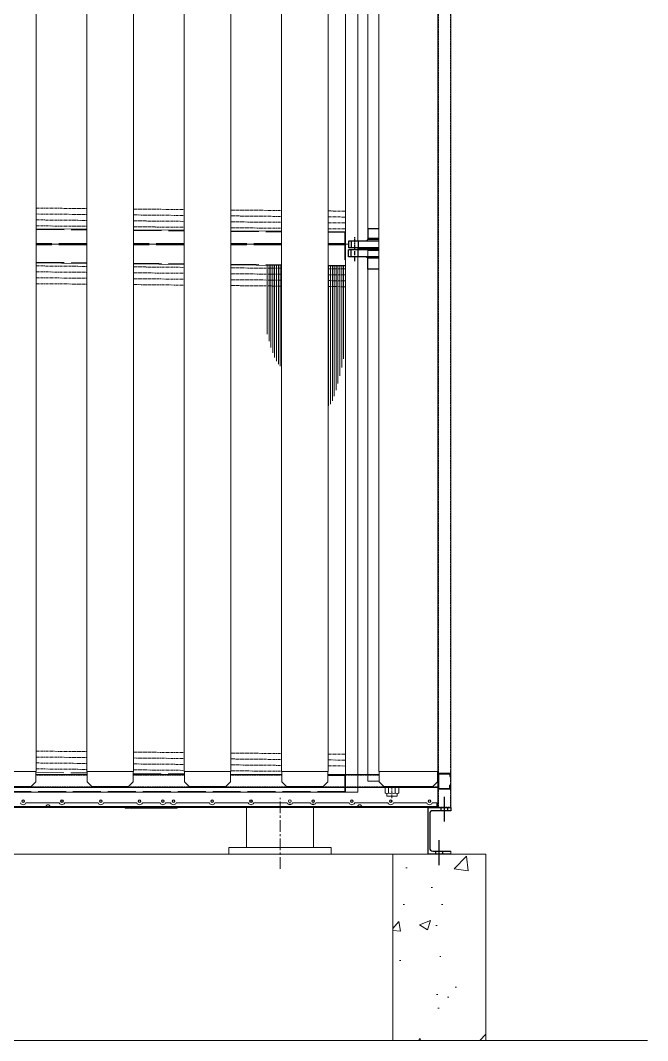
# Model space of a CAD drawing. Header units: millimetres. Extents: x -664124 to 30784, y -141094 to 22397.
# Drawn here: x 6533 to 8553, y 8437 to 11721 of the extents above; entities that cross this region are included whole.
import ezdxf

# ---------------------------------------------------------------- set-up
doc = ezdxf.new("R2010")
doc.units = ezdxf.units.MM
for name, pattern in [('CENTER', [2, 1.25, -0.25, 0.25, -0.25]), ('CENTERX2', [4, 2.5, -0.5, 0.5, -0.5]), ('DASHED', [15, 12, -3]), ('HIDDEN', [0.375, 0.25, -0.125]), ('HIDDENX2', [0.75, 0.5, -0.25])]:
    doc.linetypes.add(name, pattern=pattern)
for name, color, linetype in [('center', 1, 'CENTER'), ('HIDD', 2, 'HIDDENX2'), ('냉각탑_기초', 23, 'Continuous')]:
    doc.layers.add(name, color=color, linetype=linetype)

# ---------------------------------------------------------------- blocks, each defined once
blk = doc.blocks.new('435')
for p, q in [((-131382, 21088.8), (-131342, 21088.8)), ((-131382, 21088.8), (-131382, 21078.8)), ((-131380, 21086.8), (-131344, 21086.8)), ((-131380, 21086.8), (-131380, 21078.8)), ((-131344, 21086.8), (-131344, 21040.8)), ((-131342, 21088.8), (-131342, 21038.8)), ((-131342, 21088.8), (-131342, 21038.8)), ((-131380, 21078.8), (-131382, 21078.8)), ((-131382, 21038.8), (-131382, 21050.8)), ((-131382, 21050.8), (-131380, 21050.8)), ((-131342, 21038.8), (-131382, 21038.8)), ((-131380, 21040.8), (-131380, 21050.8)), ((-131344, 21040.8), (-131380, 21040.8))]:
    blk.add_line(p, q)
blk = doc.blocks.new('3')
at = {"lineweight": 20}
for p, q in [((6583.4, 9302.6), (6583.4, 12743.6)), ((6747.1, 9302.6), (6747.1, 12743.6)), ((6897.1, 9302.6), (6897.1, 12743.6)), ((7060.7, 9302.6), (7060.7, 12743.6)), ((7210.7, 9302.6), (7210.7, 12743.6)), ((7374.4, 9302.6), (7374.4, 12743.6)), ((7524.4, 9302.6), (7524.4, 12743.6)), ((7688, 9302.6), (7688, 12743.6)), ((7877.8, 9302.6), (7877.8, 12743.6)), ((6433.4, 9302.6), (6583.4, 9302.6)), ((6582.4, 9302.6), (6582.4, 9269.6)), ((6747.1, 9302.6), (6897.1, 9302.6)), ((6748.1, 9302.6), (6748.1, 9269.6)), ((6896.1, 9302.6), (6896.1, 9269.6)), ((7060.7, 9302.6), (7210.7, 9302.6)), ((7061.7, 9302.6), (7061.7, 9269.6)), ((7209.7, 9302.6), (7209.7, 9269.6)), ((7374.4, 9302.6), (7524.4, 9302.6)), ((7375.4, 9302.6), (7375.4, 9269.6)), ((7523.4, 9302.6), (7523.4, 9269.6)), ((7688, 9302.6), (7877.8, 9302.6)), ((7689, 9302.6), (7689, 9269.6)), ((7876.8, 9302.6), (7876.8, 9269.6)), ((6582.4, 9269.6), (6567.4, 9254.6)), ((6748.1, 9269.6), (6763.1, 9254.6)), ((6896.1, 9269.6), (6881.1, 9254.6)), ((7061.7, 9269.6), (7076.7, 9254.6)), ((7209.7, 9269.6), (7194.7, 9254.6)), ((7375.4, 9269.6), (7390.4, 9254.6)), ((7523.4, 9269.6), (7508.4, 9254.6)), ((7689, 9269.6), (7704, 9254.6)), ((7876.8, 9269.6), (7861.8, 9254.6)), ((6449.4, 9254.6), (6567.4, 9254.6)), ((6763.1, 9254.6), (6881.1, 9254.6)), ((7076.7, 9254.6), (7194.7, 9254.6)), ((7390.4, 9254.6), (7508.4, 9254.6)), ((7704, 9254.6), (7861.8, 9254.6))]:
    blk.add_line(p, q, dxfattribs=at)
at = {"lineweight": 20, "ltscale": 7.5}
for p, q in [((7579.8, 12748.6), (7579.8, 9238)), ((7619.8, 12748.6), (7619.8, 11010.3)), ((7652, 12728.6), (7652, 11020.3)), ((6583.4, 11050.1), (6747.1, 11048.5)), ((6897.1, 11047), (7060.7, 11045.4)), ((7210.7, 11043.9), (7374.4, 11042.3)), ((7524.4, 11040.8), (7579.8, 11040.3)), ((7652, 11020.3), (7688, 11020.3)), ((6747.1, 11000.3), (6583.4, 11000.3)), ((6747.1, 11000.3), (6583.4, 11000.3)), ((7060.7, 11000.3), (6897.1, 11000.3)), ((7374.4, 11000.3), (7210.7, 11000.3)), ((7374.4, 11000.3), (7210.7, 11000.3)), ((7589.8, 11000.3), (7524.4, 11000.3)), ((7589.8, 11000.3), (7524.4, 11000.3)), ((7619.8, 10988.3), (7619.8, 10982.3)), ((7652, 10980.3), (7652, 9272)), ((7652, 10980.3), (7688, 10980.3)), ((6583.4, 10940.1), (6747.1, 10938.5)), ((7619.8, 10960.3), (7619.8, 9236)), ((6897.1, 10937), (7060.7, 10935.4)), ((7210.7, 10933.9), (7374.4, 10932.3)), ((7524.4, 10930.8), (7579.8, 10930.3)), ((7652, 9272), (7689, 9272)), ((7619.8, 9236), (4619.8, 9236)), ((7708.2, 9233.6), (7708.2, 9251.6)), ((7713.7, 9232.5), (7713.7, 9223.1)), ((7719.1, 9233.6), (7719.1, 9251.6)), ((7740.6, 9233.6), (7740.6, 9251.6)), ((7746, 9232.5), (7746, 9223.1)), ((7751.4, 9233.6), (7751.4, 9251.6)), ((7746, 9223.1), (7713.7, 9223.1))]:
    blk.add_line(p, q, dxfattribs=at)
at = {"color": 7, "lineweight": 20}
for p, q in [((7877.8, 9691.4), (7877.8, 12613.6)), ((4397.4, 9186.6), (7842.2, 9186.6)), ((7261.1, 9186.6), (7261.1, 9058.6)), ((7477.4, 9186.6), (7477.4, 9058.6)), ((7204.2, 9058.6), (7534.2, 9058.6)), ((7204.2, 9036.6), (7204.2, 9058.6)), ((7204.2, 9036.6), (7534.2, 9036.6)), ((7507.4, 9036.6), (7291.1, 9036.6)), ((7534.2, 9036.6), (7534.2, 9058.6))]:
    blk.add_line(p, q, dxfattribs=at)
at = {"color": 1, "linetype": 'CENTER', "lineweight": 20, "ltscale": 7.5}
for p, q in [((6583.4, 11116.8), (6747.1, 11115.2)), ((6897.1, 11113.7), (7060.7, 11112.1)), ((7210.7, 11110.6), (7374.4, 11109)), ((7524.4, 11107.5), (7580.5, 11107)), ((6583.4, 11097.8), (6747.1, 11096.1)), ((6583.4, 11078.7), (6747.1, 11077.1)), ((6897.1, 11094.7), (7060.7, 11093)), ((6897.1, 11075.6), (7060.7, 11074)), ((7210.7, 11091.6), (7374.4, 11089.9)), ((7210.7, 11072.5), (7374.4, 11070.9)), ((7524.4, 11088.5), (7580.3, 11087.9)), ((7524.4, 11069.4), (7580.1, 11068.9)), ((6583.4, 11059.6), (6747.1, 11058)), ((6897.1, 11056.6), (7060.7, 11054.9)), ((7210.7, 11053.5), (7374.4, 11051.8)), ((7524.4, 11050.4), (7579.9, 11049.8)), ((6583.4, 10930.6), (6747.1, 10929)), ((6583.4, 10911.5), (6747.1, 10909.9)), ((6897.1, 10927.5), (7060.7, 10925.9)), ((6897.1, 10908.5), (7060.7, 10906.8)), ((7210.7, 10924.4), (7374.4, 10922.8)), ((7210.7, 10905.4), (7374.4, 10903.7)), ((7524.4, 10921.3), (7579.7, 10920.8)), ((6583.4, 10892.5), (6747.1, 10890.9)), ((6583.4, 10873.4), (6747.1, 10871.8)), ((6897.1, 10889.4), (7060.7, 10887.8)), ((7210.7, 10886.3), (7374.4, 10884.7)), ((7524.4, 10902.3), (7579.5, 10901.7)), ((7524.4, 10883.2), (7579.3, 10882.7)), ((6897.1, 10870.4), (7060.7, 10868.7)), ((7210.7, 10867.3), (7374.4, 10865.6)), ((7524.4, 10864.2), (7579.1, 10863.6)), ((6583.4, 9368.5), (6747.1, 9366.9)), ((6897.1, 9365.4), (7060.7, 9363.8)), ((7210.7, 9362.3), (7374.4, 9360.7)), ((6583.4, 9349.5), (6747.1, 9347.8)), ((6583.4, 9330.4), (6747.1, 9328.8)), ((6897.1, 9346.4), (7060.7, 9344.7)), ((7210.7, 9343.3), (7374.4, 9341.6)), ((7524.4, 9359.2), (7580.5, 9358.7)), ((7524.4, 9340.2), (7580.3, 9339.6)), ((6583.4, 9311.3), (6747.1, 9309.7)), ((6897.1, 9327.3), (7060.7, 9325.7)), ((6897.1, 9308.3), (7060.7, 9306.6)), ((7210.7, 9324.2), (7374.4, 9322.6)), ((7210.7, 9305.2), (7374.4, 9303.5)), ((7524.4, 9321.1), (7580.1, 9320.6)), ((7729.8, 9217.3), (7729.8, 9251.6))]:
    blk.add_line(p, q, dxfattribs=at)
at = {"color": 6, "linetype": 'DASHED', "lineweight": 20, "ltscale": 7.5}
for p, q in [((6583.4, 11048.1), (6747.1, 11046.5)), ((6897.1, 11045), (7060.7, 11043.4)), ((7210.7, 11041.9), (7374.4, 11040.3)), ((7524.4, 11038.8), (7579.8, 11038.3)), ((7577.8, 11040.3), (7577.8, 10930.3)), ((6747.1, 11002.3), (6583.4, 11002.3)), ((6747.1, 10998.3), (6583.4, 10998.3)), ((7060.7, 11002.3), (6897.1, 11002.3)), ((7060.7, 10998.3), (6897.1, 10998.3)), ((7374.4, 11002.3), (7210.7, 11002.3)), ((7374.4, 10998.3), (7210.7, 10998.3)), ((7579.8, 11002.3), (7524.4, 11002.3)), ((7579.8, 10998.3), (7524.4, 10998.3)), ((6583.4, 10942.1), (6747.1, 10940.5)), ((6897.1, 10939), (7060.7, 10937.4)), ((7210.7, 10935.9), (7374.4, 10934.3)), ((7524.4, 10932.8), (7579.8, 10932.3)), ((6582.4, 9299.8), (6748.1, 9298.2)), ((6896.1, 9296.7), (7061.7, 9295.1)), ((7209.7, 9293.6), (7375.4, 9292)), ((7523.4, 9290.5), (7579.8, 9290)), ((7577.8, 9292), (7577.8, 9238)), ((7579.8, 9238), (4657.8, 9238))]:
    blk.add_line(p, q, dxfattribs=at)
at = {"color": 0, "ltscale": 30}
for p, q in [((7688, 11050.3), (7651.8, 11050.3)), ((7651.8, 11050.3), (7651.8, 11015.3)), ((7688, 11010.3), (7589.8, 11010.3)), ((7589.8, 11010.3), (7589.8, 10988.3)), ((7598.3, 11010.3), (7598.3, 10988.3)), ((7621.3, 11010.3), (7621.3, 10988.3)), ((7651.8, 11015.3), (7646.5, 11010.3)), ((7688, 11015.3), (7651.8, 11015.3)), ((7688, 10988.3), (7589.8, 10988.3)), ((7688, 10982.3), (7589.8, 10982.3)), ((7589.8, 10960.3), (7589.8, 10982.3)), ((7598.3, 10960.3), (7598.3, 10982.3)), ((7621.3, 10960.3), (7621.3, 10982.3)), ((7622.4, 10982.3), (7622.4, 10988.3)), ((7688, 10985.3), (7622.4, 10985.3)), ((7688, 10960.3), (7589.8, 10960.3)), ((7651.8, 10955.3), (7646.5, 10960.3)), ((7688, 10955.3), (7651.8, 10955.3)), ((7651.8, 10920.3), (7651.8, 10955.3)), ((7688, 10920.3), (7651.8, 10920.3))]:
    blk.add_line(p, q, dxfattribs=at)
at = {"color": 1, "linetype": 'CENTER', "ltscale": 10}
blk.add_line((7609.8, 10946), (7609.8, 11024.6), dxfattribs=at)
at = {"color": 5, "lineweight": 20, "ltscale": 7.5}
for p, q in [((7327.8, 10933.4), (7327.8, 10710.7)), ((7333.8, 10933.3), (7333.8, 10688.5)), ((7339.8, 10933.2), (7339.8, 10668.4)), ((7345.8, 10933.2), (7345.8, 10650.7)), ((7351.8, 10933.1), (7351.8, 10635.7)), ((7357.8, 10933), (7357.8, 10623.5)), ((7363.8, 10932.9), (7363.8, 10614.2)), ((7369.8, 10932.9), (7369.8, 10607.9)), ((7525.8, 10931), (7525.8, 10480.5)), ((7531.8, 10930.9), (7531.8, 10485.7)), ((7537.8, 10930.8), (7537.8, 10496.3)), ((7543.8, 10930.7), (7543.8, 10511.4)), ((7549.8, 10930.7), (7549.8, 10530.2)), ((7555.8, 10930.6), (7555.8, 10552.1)), ((7561.8, 10930.5), (7561.8, 10576.6)), ((7567.8, 10930.4), (7567.8, 10603.1)), ((7573.8, 10930.4), (7573.8, 10631.3))]:
    blk.add_line(p, q, dxfattribs=at)
at = {"color": 7, "lineweight": 20, "ltscale": 0.2055}
blk.add_line((7877.8, 9190), (7877.8, 9683.2), dxfattribs=at)
at = {"color": 7, "lineweight": 20, "ltscale": 0.201042}
blk.add_line((7919.8, 9188.3), (7919.8, 9670.8), dxfattribs=at)
at = {"color": 7, "lineweight": 20, "ltscale": 0.044866}
for p, q in [((7919.8, 9499.9), (7919.8, 9392.3)), ((7919.8, 9374.9), (7919.8, 9267.3))]:
    blk.add_line(p, q, dxfattribs=at)
at = {"color": 7, "lineweight": 20, "ltscale": 0.003608}
for p, q in [((7919.8, 9392.3), (7919.8, 9383.6)), ((7919.8, 9374.9), (7919.8, 9383.6)), ((7919.8, 9267.3), (7919.8, 9258.6)), ((7919.8, 9249.9), (7919.8, 9258.6)), ((7919.8, 9217.3), (7919.8, 9208.6)), ((7919.8, 9199.9), (7919.8, 9208.6))]:
    blk.add_line(p, q, dxfattribs=at)
at = {"color": 7, "lineweight": 20, "ltscale": 0.000834318}
for p, q in [((7919.8, 9316.6), (7919.8, 9316.6)), ((7919.8, 9206.6), (7919.8, 9206.6))]:
    blk.add_line(p, q, dxfattribs=at)
at = {"color": 7, "lineweight": 20, "ltscale": 0.000834992}
blk.add_line((7919.8, 9313.4), (7919.8, 9313.4), dxfattribs=at)
at = {"color": 7, "lineweight": 20, "ltscale": 0.013616}
blk.add_line((7919.8, 9249.9), (7919.8, 9217.3), dxfattribs=at)
at = {"color": 7, "lineweight": 20, "ltscale": 0.044641}
for p, q in [((6657.9, 9201.6), (6550.7, 9201.6)), ((6782.9, 9201.6), (6675.7, 9201.6)), ((6907.9, 9201.6), (6800.7, 9201.6)), ((7141.9, 9201.6), (7034.7, 9201.6)), ((7266.9, 9201.6), (7159.7, 9201.6)), ((7391.9, 9201.6), (7284.7, 9201.6)), ((7591.9, 9201.6), (7484.7, 9201.6)), ((7716.9, 9201.6), (7609.7, 9201.6)), ((7841.9, 9201.6), (7734.7, 9201.6))]:
    blk.add_line(p, q, dxfattribs=at)
at = {"color": 7, "lineweight": 20, "ltscale": 0.023808}
for p, q in [((6982.9, 9201.6), (6925.7, 9201.6)), ((7466.9, 9201.6), (7409.7, 9201.6))]:
    blk.add_line(p, q, dxfattribs=at)
at = {"color": 7, "lineweight": 20, "ltscale": 0.006725}
blk.add_line((7016.9, 9201.6), (7000.7, 9201.6), dxfattribs=at)
at = {"color": 7, "lineweight": 20, "ltscale": 0.00439}
for p, q in [((7406.1, 9197.6), (7395.5, 9197.6)), ((7481.1, 9197.6), (7470.5, 9197.6))]:
    blk.add_line(p, q, dxfattribs=at)
at = {"color": 7, "lineweight": 20, "ltscale": 0.005987}
blk.add_line((7874.1, 9201.6), (7859.7, 9201.6), dxfattribs=at)
at = {"color": 7, "lineweight": 20, "ltscale": 0.004833}
for p, q in [((7874.1, 9201.6), (7874.1, 9190)), ((6884.3, 9184.6), (6872.7, 9184.6)), ((7024.3, 9184.6), (7035.9, 9184.6))]:
    blk.add_line(p, q, dxfattribs=at)
at = {"color": 1, "linetype": 'CENTERX2', "ltscale": 50}
for p, q in [((7898.8, 9141.6), (7898.8, 9221.6)), ((7882.3, 9001.6), (7882.3, 9081.6))]:
    blk.add_line(p, q, dxfattribs=at)
at = {"color": 7, "lineweight": 20, "ltscale": 0.001168}
blk.add_line((7919.8, 9201.6), (7919.8, 9198.8), dxfattribs=at)
at = {"color": 7, "lineweight": 20, "ltscale": 0.00485}
blk.add_line((7919.8, 9199.9), (7919.8, 9188.3), dxfattribs=at)
at = {"color": 7, "lineweight": 20, "ltscale": 0.003775}
blk.add_line((7919.8, 9190), (7919.8, 9199.1), dxfattribs=at)
at = {"color": 7, "lineweight": 20, "ltscale": 0.171731}
blk.add_line((5624.6, 9190), (6615.1, 9190), dxfattribs=at)
at = {"color": 7, "lineweight": 20, "ltscale": 0.17433}
blk.add_line((6196.7, 9186.6), (6615.1, 9186.6), dxfattribs=at)
at = {"color": 7, "lineweight": 20, "ltscale": 0.005698}
for p, q in [((6615, 9190), (6628.6, 9190)), ((7619, 9190), (7632.6, 9190))]:
    blk.add_line(p, q, dxfattribs=at)
at = {"color": 7, "lineweight": 20, "ltscale": 0.000833333}
for p, q in [((6615.1, 9188.6), (6615.1, 9186.6)), ((6628.5, 9188.6), (6628.5, 9186.6)), ((6884.3, 9184.6), (6884.3, 9186.6)), ((7024.3, 9184.6), (7024.3, 9186.6)), ((7619.1, 9188.6), (7619.1, 9186.6)), ((7632.5, 9188.6), (7632.5, 9186.6))]:
    blk.add_line(p, q, dxfattribs=at)
at = {"color": 7, "lineweight": 20, "ltscale": 0.005614}
for p, q in [((6615.1, 9188.6), (6628.5, 9188.6)), ((6615.1, 9186.6), (6628.5, 9186.6)), ((7619.1, 9188.6), (7632.5, 9188.6)), ((7619.1, 9186.6), (7632.5, 9186.6))]:
    blk.add_line(p, q, dxfattribs=at)
at = {"color": 7, "lineweight": 20, "ltscale": 0.412719}
blk.add_line((6628.5, 9186.6), (7619.1, 9186.6), dxfattribs=at)
at = {"color": 7, "lineweight": 20, "ltscale": 0.412635}
blk.add_line((6628.6, 9190), (7619, 9190), dxfattribs=at)
at = {"color": 7, "lineweight": 20, "ltscale": 0.000833651}
for p, q in [((6886.3, 9184.6), (6886.3, 9186.6)), ((7022.3, 9184.6), (7022.3, 9186.6))]:
    blk.add_line(p, q, dxfattribs=at)
at = {"color": 7, "lineweight": 20, "ltscale": 0.056667}
blk.add_line((6886.3, 9184.6), (7022.3, 9184.6), dxfattribs=at)
at = {"color": 7, "lineweight": 20, "ltscale": 0.100651}
blk.add_line((7632.5, 9186.6), (7874.1, 9186.6), dxfattribs=at)
at = {"color": 7, "lineweight": 20, "ltscale": 0.100609}
blk.add_line((7632.6, 9190), (7874.1, 9190), dxfattribs=at)
at = {"color": 7, "lineweight": 20, "ltscale": 0.004083}
blk.add_line((7842.2, 9186.6), (7852, 9186.6), dxfattribs=at)
at = {"color": 7, "lineweight": 25, "ltscale": 0.125}
for p, q in [((7844.8, 9186.6), (7919.8, 9186.6)), ((7919.8, 9036.6), (7844.8, 9036.6))]:
    blk.add_line(p, q, dxfattribs=at)
at = {"ltscale": 25}
blk.add_line((7844.8, 9186.6), (7844.8, 9036.6), dxfattribs=at)
at = {"color": 7, "lineweight": 25, "ltscale": 0.091667}
blk.add_line((7851.3, 9166.6), (7851.3, 9056.6), dxfattribs=at)
at = {"color": 7, "lineweight": 20, "ltscale": 0.026917}
blk.add_line((7916.6, 9186.6), (7852, 9186.6), dxfattribs=at)
at = {"color": 7, "lineweight": 25, "ltscale": 0.05125}
for p, q in [((7919.8, 9176.6), (7861.3, 9176.6)), ((7861.3, 9046.6), (7919.8, 9046.6))]:
    blk.add_line(p, q, dxfattribs=at)
at = {"color": 7, "lineweight": 20, "ltscale": 0.001417}
blk.add_line((7874.1, 9186.6), (7874.1, 9190), dxfattribs=at)
at = {"color": 7, "lineweight": 20, "ltscale": 0.000708333}
for p, q in [((7874.1, 9189.5), (7875.8, 9189.5)), ((7874.1, 9188.6), (7875.8, 9188.6))]:
    blk.add_line(p, q, dxfattribs=at)
at = {"color": 7, "lineweight": 20, "ltscale": 0.002958}
blk.add_line((7881.2, 9186.6), (7874.1, 9186.6), dxfattribs=at)
at = {"color": 7, "lineweight": 20, "ltscale": 0.000837582}
blk.add_line((7875.8, 9189.8), (7877.8, 9189.8), dxfattribs=at)
at = {"color": 7, "lineweight": 20, "ltscale": 0.000375}
blk.add_line((7875.8, 9189.5), (7875.8, 9188.6), dxfattribs=at)
blk.add_line((7875.8, 9189.5), (7875.8, 9188.6), dxfattribs=at)
blk.add_line((7875.8, 9189.5), (7875.8, 9188.6), dxfattribs=at)
blk.add_line((7875.8, 9189.5), (7875.8, 9188.6), dxfattribs=at)
blk.add_line((7875.8, 9189.5), (7875.8, 9188.6), dxfattribs=at)
blk.add_line((7875.8, 9189.5), (7875.8, 9188.6), dxfattribs=at)
at = {"color": 7, "lineweight": 20, "ltscale": 0.000374986}
blk.add_line((7875.8, 9188.6), (7875.8, 9189.5), dxfattribs=at)
at = {"color": 7, "lineweight": 20, "ltscale": 0.01525}
blk.add_line((7917.8, 9186.6), (7881.2, 9186.6), dxfattribs=at)
for p, q in [((7887.8, 9176.6), (7887.8, 9186.6)), ((7909.8, 9176.6), (7909.8, 9186.6)), ((7871.3, 9036.6), (7871.3, 9046.6)), ((7893.3, 9036.6), (7893.3, 9046.6))]:
    blk.add_line(p, q)
at = {"color": 7, "lineweight": 25, "ltscale": 0.008333}
blk.add_line((7919.8, 9186.6), (7919.8, 9176.6), dxfattribs=at)
at = {"lineweight": 5}
blk.add_line((4394.8, 9036.6), (7844.8, 9036.6), dxfattribs=at)
at = {"color": 7, "lineweight": 15, "ltscale": 0.0625}
blk.add_line((7919.8, 9046.6), (7919.8, 9036.6), dxfattribs=at)
at = {"color": 7, "lineweight": 20}
for centre, radius in [((6541.8, 9207.6), 4.5), ((6541.8, 9207.6), 3), ((6666.8, 9207.6), 4.5), ((6666.8, 9207.6), 3), ((6791.8, 9207.6), 4.5), ((6791.8, 9207.6), 3), ((6916.8, 9207.6), 4.5), ((6916.8, 9207.6), 3), ((6991.8, 9207.6), 4.5), ((6991.8, 9207.6), 3), ((7025.8, 9207.6), 4.5), ((7025.8, 9207.6), 3), ((7150.8, 9207.6), 4.5), ((7150.8, 9207.6), 3), ((7275.8, 9207.6), 4.5), ((7275.8, 9207.6), 3), ((7400.8, 9207.6), 4.5), ((7475.8, 9207.6), 4.5), ((7475.8, 9207.6), 3), ((7600.8, 9207.6), 4.5), ((7600.8, 9207.6), 3), ((7725.8, 9207.6), 4.5), ((7725.8, 9207.6), 3), ((7850.8, 9207.6), 4.5), ((7850.8, 9207.6), 3)]:
    blk.add_circle(centre, radius, dxfattribs=at)
for centre, radius, start, end in [((7916.6, 9331.4), 5.2, 52.0246, 52.0532), ((6541.8, 9206.1), 10, 206.7437, 333.2563), ((6666.8, 9206.1), 10, 206.7437, 333.2563), ((6791.8, 9206.1), 10, 206.7437, 333.2563), ((6916.8, 9206.1), 10, 206.7437, 333.2563), ((6991.8, 9206.1), 10, 206.7437, 333.2563), ((7025.8, 9206.1), 10, 206.7437, 333.2563), ((7150.8, 9206.1), 10, 206.7437, 333.2563), ((7275.8, 9206.1), 10, 206.7437, 333.2563), ((7400.8, 9206.1), 10, 206.7437, 333.2563), ((7475.8, 9206.1), 10, 206.7437, 333.2563), ((7600.8, 9206.1), 10, 206.7437, 333.2563), ((7725.8, 9206.1), 10, 206.7437, 333.2563), ((7850.8, 9206.1), 10, 206.7437, 333.2563), ((6631.4, 9187.7), 16.6, 171.9124, 179.4428), ((6621.8, 9188.5), 7, 12.3734, 167.6266), ((6612.2, 9187.7), 16.6, 0.5572, 8.0877), ((6872.7, 9188), 3.4, 204.3017, 270), ((6872.7, 9188), 1.4, 268.112, 270), ((7035.9, 9188), 3.4, 270, 335.6983), ((7035.9, 9188), 1.4, 270, 271.888), ((7635.4, 9187.7), 16.6, 171.9124, 179.4428), ((7625.8, 9188.5), 7, 12.3734, 167.6266), ((7616.2, 9187.7), 16.6, 0.5572, 8.0877), ((7872.4, 9190), 3.4, 299.9991, 335.6839)]:
    blk.add_arc(centre, radius, start, end, dxfattribs=at)
at = {"color": 7, "lineweight": 25}
for centre, start, end in [((7861.3, 9166.6), 90, 180), ((7861.3, 9056.6), 180, 270)]:
    blk.add_arc(centre, 10, start, end, dxfattribs=at)
at = {"lineweight": 20, "ltscale": 7.5}
for centre in [(7713.7, 9233.6), (7724.5, 9233.6), (7735.2, 9233.6), (7746, 9233.6)]:
    blk.add_ellipse(centre, major_axis=(5.4, 0), ratio=0.200221, start_param=3.141593, end_param=6.283185, dxfattribs=at)
at = {"color": 7, "lineweight": 20}
for points in [[(6615.1, 9188.6), (6615, 9188.6), (6614.9, 9188.6), (6614.9, 9188.7), (6614.9, 9188.7), (6614.8, 9188.8)], [(6628.8, 9188.8), (6628.7, 9188.7), (6628.7, 9188.7), (6628.7, 9188.6), (6628.6, 9188.6), (6628.5, 9188.6)], [(7619.1, 9188.6), (7619, 9188.6), (7618.9, 9188.6), (7618.9, 9188.7), (7618.9, 9188.7), (7618.8, 9188.8)], [(7632.8, 9188.8), (7632.7, 9188.7), (7632.7, 9188.7), (7632.7, 9188.6), (7632.6, 9188.6), (7632.5, 9188.6)]]:
    blk.add_open_spline(points, degree=5, dxfattribs=at)
for points, knots in [([(6615.1, 9186.6), (6615, 9186.6), (6614.9, 9186.6), (6614.9, 9186.8), (6614.8, 9187), (6614.8, 9187.4), (6614.8, 9187.5), (6614.8, 9187.7), (6614.8, 9187.8)], [0, 0, 0, 0, 0, 0, 3.009, 3.009, 3.009, 4.870321, 4.870321, 4.870321, 4.870321, 4.870321, 4.870321]), ([(6628.8, 9187.8), (6628.8, 9187.5), (6628.8, 9187.2), (6628.8, 9186.9), (6628.7, 9186.7), (6628.6, 9186.6), (6628.6, 9186.6), (6628.6, 9186.6), (6628.5, 9186.6)], [0, 0, 0, 0, 0, 0, 3.956241, 3.956241, 3.956241, 4.866694, 4.866694, 4.866694, 4.866694, 4.866694, 4.866694]), ([(7619.1, 9186.6), (7619, 9186.6), (7618.9, 9186.6), (7618.9, 9186.8), (7618.8, 9187), (7618.8, 9187.4), (7618.8, 9187.5), (7618.8, 9187.7), (7618.8, 9187.8)], [0, 0, 0, 0, 0, 0, 3.009, 3.009, 3.009, 4.870321, 4.870321, 4.870321, 4.870321, 4.870321, 4.870321]), ([(7632.8, 9187.8), (7632.8, 9187.5), (7632.8, 9187.2), (7632.8, 9186.9), (7632.7, 9186.7), (7632.6, 9186.6), (7632.6, 9186.6), (7632.6, 9186.6), (7632.5, 9186.6)], [0, 0, 0, 0, 0, 0, 3.956241, 3.956241, 3.956241, 4.866694, 4.866694, 4.866694, 4.866694, 4.866694, 4.866694])]:
    blk.add_open_spline(points, degree=5, knots=knots, dxfattribs=at)
at = {"layer": 'center', "lineweight": 20}
for p, q in [((7877.8, 12786.6), (7877.8, 9186.6)), ((7919.8, 12786.6), (7919.8, 9186.6)), ((6582.4, 9293.6), (6748.1, 9293.6)), ((6896.1, 9293.6), (7061.7, 9293.6)), ((7209.7, 9293.6), (7375.4, 9293.6)), ((7523.4, 9293.6), (7689, 9293.6)), ((7876.8, 9293.6), (7877.8, 9293.6)), ((4361.8, 9251.6), (7877.8, 9251.6)), ((7919.8, 9186.6), (7877.8, 9186.6))]:
    blk.add_line(p, q, dxfattribs=at)
at = {"layer": 'center', "lineweight": 20, "ltscale": 30}
blk.add_line((7369.4, 8989.2), (7369.4, 9218.2), dxfattribs=at)
at = {"layer": 'HIDD', "linetype": 'HIDDEN', "lineweight": 20}
for p, q in [((7879.8, 12784.4), (7879.8, 9188.6)), ((7917.8, 12784.4), (7917.8, 9313.8)), ((7917.8, 9309.6), (7917.8, 9188.6)), ((6582.4, 9291.6), (6748.1, 9291.6)), ((6896.1, 9291.6), (7061.7, 9291.6)), ((7209.7, 9291.6), (7375.4, 9291.6)), ((7523.4, 9291.6), (7689, 9291.6)), ((7876.8, 9291.6), (7877.8, 9291.6)), ((4363.8, 9253.6), (7877.8, 9253.6)), ((7917.8, 9188.6), (7879.8, 9188.6))]:
    blk.add_line(p, q, dxfattribs=at)
at = {"lineweight": 20, "xscale": -1}
blk.add_blockref('435', (-123464.2, -11792.2), dxfattribs=at)

msp = doc.modelspace()

# ---------------------------------------------------------------- hatches: boundary and pattern name
at = {"layer": '냉각탑_기초', "lineweight": 20, "ltscale": 30}
h = msp.add_hatch(dxfattribs=at)
h.set_pattern_fill('AR-CONC', color=256, scale=50, style=0)
h.set_pattern_definition([(50, (-9026.22, -7504.73), (358.63, -31.376), [37.5, -412.5]), (355, (-9026.22, -7504.73), (-69.3757, 376.096), [30, -330]), (100.4514, (-8996.34, -7507.34), (289.2547, 344.72), [31.87, -350.571]), (46.1842, (-9026.22, -7404.73), (533.6205, -82.7595), [56.25, -618.75]), (96.6356, (-8981.76, -7411.6), (467.331, 487.059), [47.805, -525.856]), (351.1842, (-9026.2, -7404.73), (467.331, 487.059), [45, -495]), (21, (-8976.22, -7429.73), (298.4535, -201.3094), [37.5, -412.5]), (326, (-8976.22, -7429.73), (121.6577, 362.575), [30, -330]), (71.4514, (-8951.35, -7446.5), (420.1113, 161.265), [31.87, -350.571]), (37.5, (-9026.22, -7504.73), (6.0799, 166.4469), [0, -326, 0, -335, 0, -331.25]), (7.5, (-9026.22, -7504.73), (131.5348, 197.2059), [0, -191, 0, -318.5, 0, -126.25]), (327.5, (-9137.72, -7504.73), (266.9112, -11.2774), [0, -125, 0, -390, 0, -517.5]), (317.5, (-9187.72, -7504.73), (291.593, 50.0525), [0, -162.5, 0, -259, 0, -367.5])])
h.paths.add_polyline_path([(7732.3, 9036.6), (8032.3, 9036.6), (8032.3, 8436.6), (7732.3, 8436.6)])

# ---------------------------------------------------------------- linework, layer by layer
msp.add_line((3795.2, 8436.6), (8553.2, 8436.6), dxfattribs=at)
msp.add_lwpolyline([(8032.3, 8436.6), (8032.3, 9036.6), (7732.3, 9036.6), (7732.3, 8436.6)], dxfattribs=at)

# ---------------------------------------------------------------- block references
msp.add_blockref('3', (0, 0))

doc.saveas('drawing.dxf')
